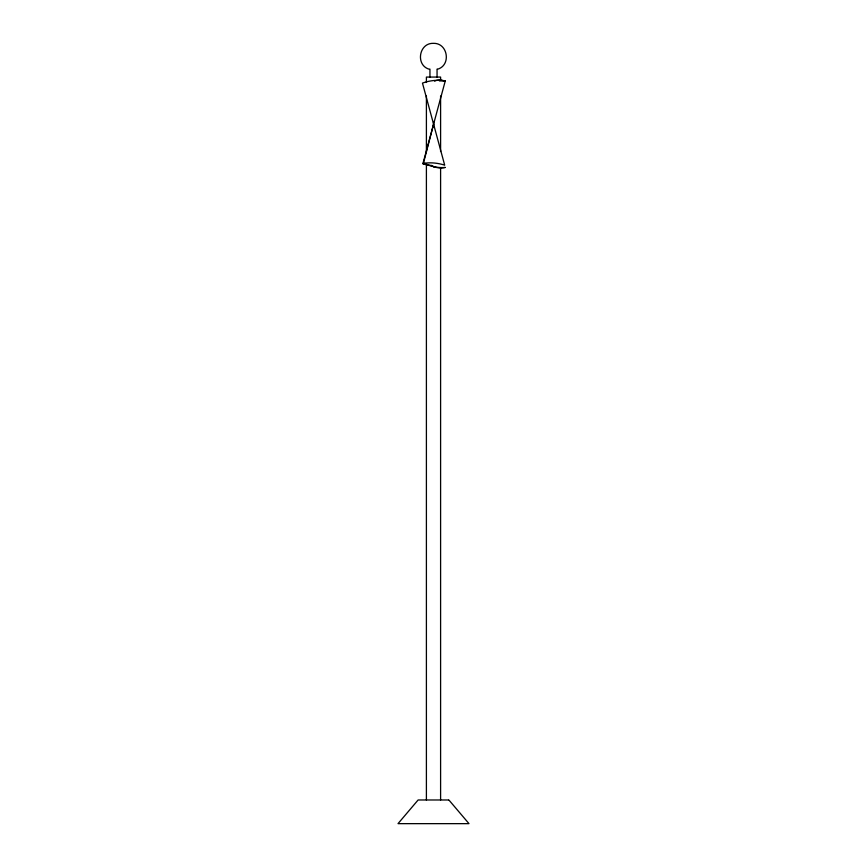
<?xml version="1.0" encoding="UTF-8"?>
<svg xmlns="http://www.w3.org/2000/svg" width="867" height="867" viewBox="0 0 867 867"><rect width="100%" height="100%" fill="white"/><g stroke="black" fill="none" stroke-linecap="round" stroke-linejoin="round"><path stroke-width="1.3" d="M445.291 80.859L422.868 163.809L433.576 166.605A165.738 77.239 87.4 0 0 445.27 167.429A157.263 55.38 88.7 0 1 433.576 166.616A168.74 100.149 83.2 0 0 424.364 163.755L422.944 163.451L424.299 163.234A158.011 84.402 87.5 0 1 444.684 165.163L422.467 83.091A146.23 80.88 -88.1 0 1 445.291 80.869A145.656 82.137 -85.3 0 0 439.439 80.967M433.576 124.209L423.324 163.69A134.58 31.526 70.1 0 1 425.329 163.538M437.488 69.241C451.479 65.307 447.914 42.765 433.392 43.35C418.869 42.765 415.304 65.307 429.295 69.241M448.358 799.981L418.122 799.981L398.007 823.65L468.993 823.65L448.878 799.981M440.599 79.764L440.599 77.065L426.401 77.065L426.401 82.473M440.599 96.009L440.599 151.519M440.599 167.764L440.599 799.981M437.055 69.078L437.055 77.065M433.576 121.922L433.576 126.669M429.945 69.078L429.945 77.065M426.401 96.009L426.401 151.519M426.401 163.7L426.401 799.981M431.04 165.261A134.58 31.526 70.1 0 1 433.576 166.778M434.627 81.162A121.012 33.921 68 0 1 445.204 81.292"/></g></svg>
